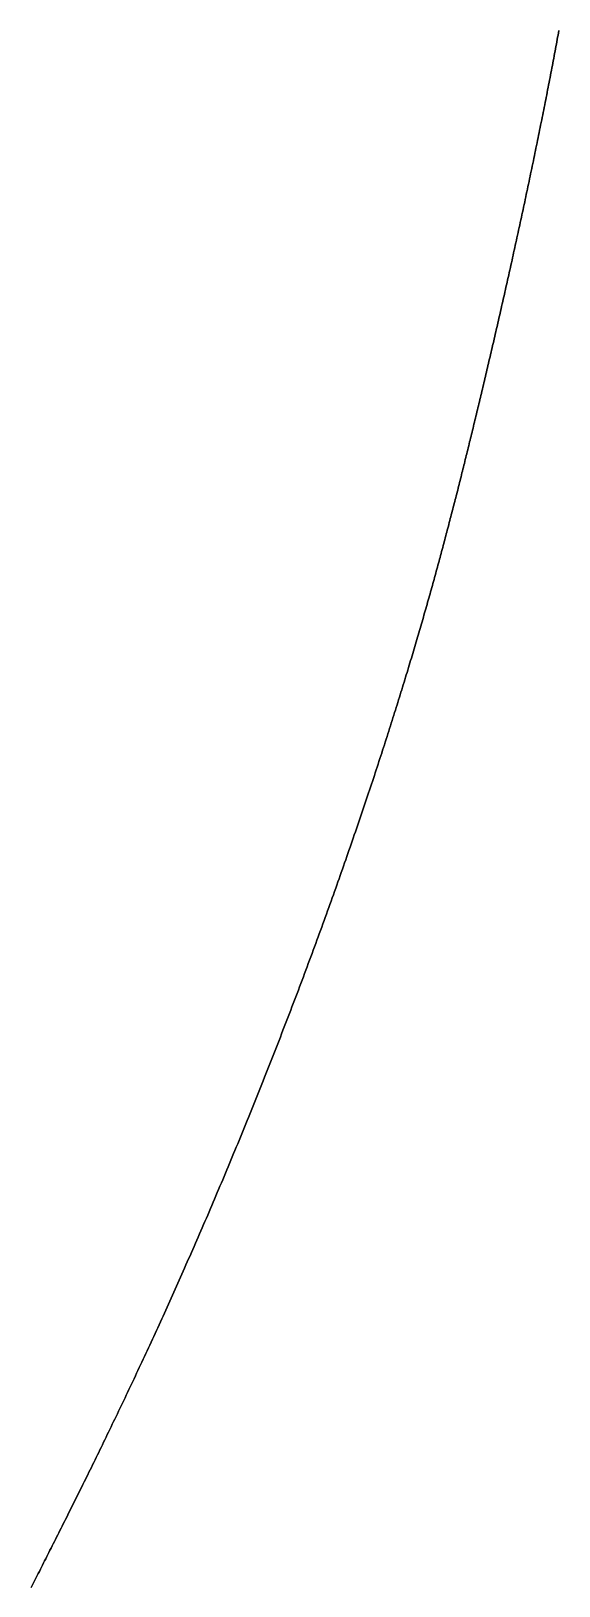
# Model space of a CAD drawing. Header units: inches. Extents: x 130170 to 284068, y 377793 to 804530.
# Drawn here: x 260680.9 to 260698.7, y 746766.7 to 746819.2 of the extents above; entities that cross this region are included whole.
import ezdxf

# ---------------------------------------------------------------- set-up
doc = ezdxf.new("R2010")
doc.units = ezdxf.units.IN
doc.header["$MEASUREMENT"] = 0
doc.layers.add('muni_il', color=7, linetype='Continuous')

msp = doc.modelspace()

# ---------------------------------------------------------------- linework, layer by layer
at = {"layer": 'muni_il'}
for points in [[(260680.901, 746766.593), (260680.936, 746766.661), (260680.97, 746766.729), (260681.005, 746766.797), (260681.04, 746766.866), (260681.075, 746766.935), (260681.11, 746767.004), (260681.145, 746767.073), (260681.18, 746767.143), (260681.216, 746767.213), (260681.251, 746767.284), (260681.287, 746767.354), (260681.323, 746767.425), (260681.359, 746767.496), (260681.395, 746767.568), (260681.431, 746767.639), (260681.467, 746767.711), (260681.504, 746767.783), (260681.54, 746767.856), (260681.577, 746767.929), (260681.614, 746768.002), (260681.651, 746768.075), (260681.688, 746768.149), (260681.725, 746768.223), (260681.763, 746768.297), (260681.8, 746768.372), (260681.838, 746768.446), (260681.876, 746768.522), (260681.913, 746768.597), (260681.951, 746768.673), (260681.99, 746768.749), (260682.028, 746768.825), (260682.066, 746768.901), (260682.105, 746768.978), (260682.143, 746769.055), (260682.182, 746769.133), (260682.221, 746769.21), (260682.259, 746769.288), (260682.299, 746769.367), (260682.338, 746769.445), (260682.377, 746769.524), (260682.416, 746769.603), (260682.456, 746769.683), (260682.496, 746769.762), (260682.535, 746769.842), (260682.575, 746769.923), (260682.615, 746770.003), (260682.655, 746770.084), (260682.695, 746770.166), (260682.736, 746770.247), (260682.776, 746770.329), (260682.816, 746770.411), (260682.857, 746770.493), (260682.898, 746770.576), (260682.939, 746770.659), (260682.98, 746770.742), (260683.02, 746770.826), (260683.062, 746770.91), (260683.103, 746770.994), (260683.144, 746771.079), (260683.186, 746771.163), (260683.227, 746771.248), (260683.269, 746771.334), (260683.31, 746771.419), (260683.352, 746771.505), (260683.394, 746771.592), (260683.436, 746771.678), (260683.478, 746771.765), (260683.52, 746771.852), (260683.563, 746771.939), (260683.605, 746772.027), (260683.647, 746772.115), (260683.69, 746772.204), (260683.733, 746772.292), (260683.775, 746772.381), (260683.818, 746772.47), (260683.861, 746772.56), (260683.904, 746772.65), (260683.947, 746772.74), (260683.99, 746772.83), (260684.033, 746772.921), (260684.077, 746773.012), (260684.12, 746773.103), (260684.163, 746773.194), (260684.207, 746773.286), (260684.251, 746773.378), (260684.294, 746773.471), (260684.338, 746773.563), (260684.382, 746773.656), (260684.426, 746773.75), (260684.47, 746773.843), (260684.514, 746773.937), (260684.558, 746774.031), (260684.602, 746774.126), (260684.646, 746774.22), (260684.69, 746774.316), (260684.735, 746774.411), (260684.779, 746774.506), (260684.824, 746774.602), (260684.868, 746774.698), (260684.913, 746774.795), (260684.958, 746774.891), (260685.002, 746774.988), (260685.047, 746775.086), (260685.092, 746775.183), (260685.137, 746775.281), (260685.182, 746775.379), (260685.227, 746775.477), (260685.272, 746775.576), (260685.317, 746775.675), (260685.362, 746775.774), (260685.407, 746775.874), (260685.453, 746775.973), (260685.498, 746776.073), (260685.543, 746776.174), (260685.589, 746776.274), (260685.634, 746776.375), (260685.679, 746776.476), (260685.725, 746776.577), (260685.771, 746776.679), (260685.816, 746776.781), (260685.862, 746776.883), (260685.907, 746776.985), (260685.953, 746777.088), (260685.999, 746777.191), (260686.045, 746777.294), (260686.09, 746777.397), (260686.136, 746777.501), (260686.182, 746777.605), (260686.228, 746777.709), (260686.274, 746777.813), (260686.32, 746777.918), (260686.366, 746778.022), (260686.412, 746778.127), (260686.458, 746778.233), (260686.503, 746778.338), (260686.549, 746778.444), (260686.596, 746778.55), (260686.641, 746778.656), (260686.688, 746778.762), (260686.734, 746778.869), (260686.78, 746778.976), (260686.826, 746779.083), (260686.872, 746779.19), (260686.918, 746779.298), (260686.964, 746779.405), (260687.01, 746779.513), (260687.056, 746779.621), (260687.102, 746779.73), (260687.149, 746779.838), (260687.195, 746779.947), (260687.241, 746780.056), (260687.287, 746780.165), (260687.333, 746780.274), (260687.379, 746780.383), (260687.425, 746780.493), (260687.471, 746780.603), (260687.517, 746780.713), (260687.563, 746780.823), (260687.609, 746780.933), (260687.655, 746781.043), (260687.701, 746781.154), (260687.747, 746781.265), (260687.793, 746781.376), (260687.839, 746781.487), (260687.885, 746781.598), (260687.93, 746781.709), (260687.976, 746781.821), (260688.022, 746781.932), (260688.068, 746782.044), (260688.114, 746782.156), (260688.159, 746782.268), (260688.205, 746782.38), (260688.25, 746782.492), (260688.296, 746782.604), (260688.342, 746782.717), (260688.387, 746782.829), (260688.432, 746782.942), (260688.478, 746783.055), (260688.523, 746783.167), (260688.568, 746783.28), (260688.614, 746783.393), (260688.659, 746783.506), (260688.704, 746783.619), (260688.749, 746783.732), (260688.794, 746783.846), (260688.839, 746783.959), (260688.883, 746784.072), (260688.928, 746784.185), (260688.973, 746784.299), (260689.018, 746784.412), (260689.062, 746784.526), (260689.107, 746784.639), (260689.151, 746784.753), (260689.195, 746784.866), (260689.24, 746784.98), (260689.284, 746785.094), (260689.328, 746785.207), (260689.372, 746785.321), (260689.416, 746785.434), (260689.46, 746785.548), (260689.503, 746785.661), (260689.547, 746785.775), (260689.591, 746785.888), (260689.634, 746786.002), (260689.678, 746786.115), (260689.721, 746786.229), (260689.764, 746786.342), (260689.807, 746786.455), (260689.85, 746786.568), (260689.893, 746786.682), (260689.936, 746786.795), (260689.978, 746786.908), (260690.021, 746787.021), (260690.063, 746787.133), (260690.105, 746787.246), (260690.148, 746787.359), (260690.19, 746787.471), (260690.232, 746787.584), (260690.273, 746787.696), (260690.315, 746787.808), (260690.357, 746787.921), (260690.398, 746788.033), (260690.439, 746788.144), (260690.481, 746788.256), (260690.522, 746788.368), (260690.563, 746788.479), (260690.603, 746788.59), (260690.644, 746788.701), (260690.685, 746788.812), (260690.725, 746788.923), (260690.765, 746789.034), (260690.805, 746789.144), (260690.845, 746789.254), (260690.885, 746789.364), (260690.925, 746789.474), (260690.964, 746789.584), (260691.003, 746789.693), (260691.043, 746789.803), (260691.082, 746789.912), (260691.121, 746790.02), (260691.159, 746790.129), (260691.198, 746790.237), (260691.236, 746790.345), (260691.275, 746790.453), (260691.312, 746790.561), (260691.351, 746790.668), (260691.388, 746790.775), (260691.426, 746790.882), (260691.463, 746790.989), (260691.501, 746791.095), (260691.538, 746791.201), (260691.575, 746791.307), (260691.611, 746791.413), (260691.648, 746791.518), (260691.684, 746791.623), (260691.721, 746791.728), (260691.757, 746791.832), (260691.793, 746791.936), (260691.828, 746792.04), (260691.864, 746792.143), (260691.899, 746792.246), (260691.934, 746792.349), (260691.969, 746792.452), (260692.004, 746792.554), (260692.039, 746792.656), (260692.073, 746792.757), (260692.108, 746792.859), (260692.142, 746792.96), (260692.176, 746793.06), (260692.209, 746793.16), (260692.243, 746793.26), (260692.276, 746793.36), (260692.31, 746793.459), (260692.343, 746793.558), (260692.375, 746793.656), (260692.408, 746793.754), (260692.44, 746793.852), (260692.473, 746793.949), (260692.505, 746794.047), (260692.537, 746794.143), (260692.568, 746794.239), (260692.6, 746794.335), (260692.631, 746794.431), (260692.662, 746794.526), (260692.693, 746794.621), (260692.724, 746794.715), (260692.754, 746794.809), (260692.785, 746794.903), (260692.815, 746794.996), (260692.845, 746795.089), (260692.875, 746795.182), (260692.904, 746795.274), (260692.934, 746795.366), (260692.963, 746795.457), (260692.992, 746795.548), (260693.021, 746795.639), (260693.05, 746795.729), (260693.078, 746795.819), (260693.107, 746795.908), (260693.135, 746795.997), (260693.163, 746796.086), (260693.19, 746796.174), (260693.218, 746796.262), (260693.246, 746796.349), (260693.273, 746796.436), (260693.3, 746796.523), (260693.327, 746796.609), (260693.353, 746796.695), (260693.38, 746796.781), (260693.406, 746796.866), (260693.432, 746796.951), (260693.458, 746797.035), (260693.484, 746797.119), (260693.51, 746797.203), (260693.535, 746797.286), (260693.56, 746797.369), (260693.586, 746797.451), (260693.611, 746797.534), (260693.635, 746797.615), (260693.66, 746797.697), (260693.684, 746797.778), (260693.709, 746797.858), (260693.733, 746797.939), (260693.757, 746798.019), (260693.781, 746798.098), (260693.804, 746798.177), (260693.828, 746798.256), (260693.851, 746798.335), (260693.874, 746798.413), (260693.897, 746798.49), (260693.92, 746798.568), (260693.943, 746798.645), (260693.965, 746798.722), (260693.988, 746798.798), (260694.01, 746798.874), (260694.032, 746798.95), (260694.054, 746799.025), (260694.076, 746799.1), (260694.098, 746799.175), (260694.119, 746799.25), (260694.141, 746799.324), (260694.162, 746799.398), (260694.183, 746799.471), (260694.204, 746799.545), (260694.225, 746799.617), (260694.246, 746799.69), (260694.266, 746799.762), (260694.287, 746799.835), (260694.307, 746799.906), (260694.327, 746799.978), (260694.347, 746800.049), (260694.367, 746800.12), (260694.387, 746800.191), (260694.407, 746800.261), (260694.427, 746800.332), (260694.446, 746800.401), (260694.466, 746800.471), (260694.485, 746800.541), (260694.504, 746800.61), (260694.523, 746800.679), (260694.542, 746800.748), (260694.561, 746800.816), (260694.58, 746800.885), (260694.599, 746800.953), (260694.617, 746801.021), (260694.636, 746801.089), (260694.654, 746801.156), (260694.673, 746801.223), (260694.691, 746801.291), (260694.709, 746801.358), (260694.727, 746801.424), (260694.745, 746801.491), (260694.763, 746801.558), (260694.781, 746801.624), (260694.798, 746801.69), (260694.816, 746801.756), (260694.834, 746801.822), (260694.851, 746801.888), (260694.869, 746801.954), (260694.886, 746802.019), (260694.904, 746802.084), (260694.921, 746802.15), (260694.938, 746802.215), (260694.955, 746802.28), (260694.972, 746802.345), (260694.99, 746802.41), (260695.007, 746802.475), (260695.023, 746802.539), (260695.04, 746802.604), (260695.057, 746802.669), (260695.074, 746802.733), (260695.091, 746802.798), (260695.107, 746802.862), (260695.124, 746802.926), (260695.141, 746802.991), (260695.157, 746803.055), (260695.174, 746803.119), (260695.19, 746803.184), (260695.207, 746803.248), (260695.223, 746803.312), (260695.24, 746803.376), (260695.256, 746803.44), (260695.273, 746803.505), (260695.289, 746803.569), (260695.305, 746803.633), (260695.322, 746803.697), (260695.338, 746803.762), (260695.354, 746803.826), (260695.371, 746803.89), (260695.387, 746803.955), (260695.403, 746804.019), (260695.419, 746804.084), (260695.435, 746804.148), (260695.452, 746804.213), (260695.468, 746804.277), (260695.484, 746804.342), (260695.5, 746804.407), (260695.516, 746804.472), (260695.533, 746804.537), (260695.549, 746804.602), (260695.565, 746804.667), (260695.581, 746804.732), (260695.597, 746804.798), (260695.614, 746804.863), (260695.63, 746804.929), (260695.646, 746804.995), (260695.662, 746805.06), (260695.679, 746805.126), (260695.695, 746805.192), (260695.711, 746805.259), (260695.727, 746805.325), (260695.744, 746805.391), (260695.76, 746805.458), (260695.776, 746805.525), (260695.793, 746805.592), (260695.809, 746805.659), (260695.825, 746805.726), (260695.842, 746805.794), (260695.858, 746805.861), (260695.874, 746805.929), (260695.891, 746805.997), (260695.907, 746806.065), (260695.924, 746806.134), (260695.94, 746806.202), (260695.957, 746806.271), (260695.974, 746806.34), (260695.99, 746806.409), (260696.007, 746806.478), (260696.024, 746806.548), (260696.04, 746806.617), (260696.057, 746806.687), (260696.074, 746806.757), (260696.091, 746806.828), (260696.107, 746806.898), (260696.124, 746806.969), (260696.141, 746807.04), (260696.158, 746807.111), (260696.175, 746807.183), (260696.192, 746807.254), (260696.209, 746807.326), (260696.226, 746807.398), (260696.243, 746807.471), (260696.261, 746807.543), (260696.278, 746807.616), (260696.295, 746807.689), (260696.312, 746807.762), (260696.329, 746807.836), (260696.347, 746807.91), (260696.364, 746807.984), (260696.381, 746808.058), (260696.399, 746808.132), (260696.416, 746808.207), (260696.434, 746808.282), (260696.451, 746808.357), (260696.469, 746808.433), (260696.486, 746808.508), (260696.504, 746808.584), (260696.522, 746808.66), (260696.54, 746808.737), (260696.557, 746808.813), (260696.575, 746808.89), (260696.593, 746808.967), (260696.611, 746809.045), (260696.629, 746809.122), (260696.646, 746809.2), (260696.664, 746809.278), (260696.682, 746809.356), (260696.7, 746809.435), (260696.718, 746809.514), (260696.736, 746809.593), (260696.754, 746809.672), (260696.773, 746809.752), (260696.791, 746809.831), (260696.809, 746809.911), (260696.827, 746809.991), (260696.845, 746810.072), (260696.864, 746810.153), (260696.882, 746810.233), (260696.9, 746810.314), (260696.919, 746810.396), (260696.937, 746810.477), (260696.955, 746810.559), (260696.974, 746810.641), (260696.992, 746810.723), (260697.011, 746810.805), (260697.029, 746810.888), (260697.048, 746810.97), (260697.066, 746811.053), (260697.085, 746811.136), (260697.103, 746811.22), (260697.122, 746811.303), (260697.14, 746811.387), (260697.159, 746811.471), (260697.177, 746811.555), (260697.196, 746811.639), (260697.215, 746811.723), (260697.233, 746811.808), (260697.252, 746811.892), (260697.27, 746811.977), (260697.289, 746812.062), (260697.308, 746812.147), (260697.326, 746812.232), (260697.345, 746812.318), (260697.364, 746812.403), (260697.382, 746812.489), (260697.401, 746812.575), (260697.419, 746812.661), (260697.438, 746812.747), (260697.457, 746812.833), (260697.475, 746812.919), (260697.494, 746813.005), (260697.512, 746813.092), (260697.531, 746813.178), (260697.55, 746813.265), (260697.568, 746813.351), (260697.587, 746813.438), (260697.605, 746813.525), (260697.624, 746813.612), (260697.642, 746813.699), (260697.661, 746813.785), (260697.679, 746813.872), (260697.697, 746813.959), (260697.716, 746814.046), (260697.734, 746814.133), (260697.752, 746814.221), (260697.771, 746814.307), (260697.789, 746814.395), (260697.807, 746814.482), (260697.825, 746814.569), (260697.843, 746814.656), (260697.861, 746814.743), (260697.88, 746814.83), (260697.898, 746814.917), (260697.916, 746815.004), (260697.934, 746815.091), (260697.951, 746815.177), (260697.969, 746815.264), (260697.987, 746815.351), (260698.005, 746815.438), (260698.022, 746815.524), (260698.04, 746815.611), (260698.058, 746815.697), (260698.075, 746815.783), (260698.093, 746815.869), (260698.11, 746815.955), (260698.127, 746816.041), (260698.145, 746816.127), (260698.162, 746816.213), (260698.179, 746816.299), (260698.196, 746816.384), (260698.213, 746816.469), (260698.23, 746816.554), (260698.247, 746816.639), (260698.264, 746816.724), (260698.281, 746816.809), (260698.297, 746816.893), (260698.314, 746816.977), (260698.331, 746817.061), (260698.347, 746817.145), (260698.363, 746817.229), (260698.38, 746817.312), (260698.396, 746817.396), (260698.412, 746817.479), (260698.428, 746817.561), (260698.444, 746817.644), (260698.46, 746817.726), (260698.476, 746817.808), (260698.491, 746817.89), (260698.507, 746817.972), (260698.523, 746818.053), (260698.538, 746818.134), (260698.553, 746818.215), (260698.569, 746818.295), (260698.584, 746818.376), (260698.599, 746818.456), (260698.614, 746818.535), (260698.629, 746818.615), (260698.643, 746818.694), (260698.658, 746818.773), (260698.673, 746818.851), (260698.687, 746818.929), (260698.702, 746819.007), (260698.716, 746819.085), (260698.73, 746819.162), (260698.744, 746819.239)], [(260698.744, 746819.239), (260698.73, 746819.162), (260698.716, 746819.085), (260698.702, 746819.007), (260698.687, 746818.929), (260698.673, 746818.851), (260698.658, 746818.773), (260698.643, 746818.694), (260698.629, 746818.615), (260698.614, 746818.535), (260698.599, 746818.456), (260698.584, 746818.376), (260698.569, 746818.295), (260698.553, 746818.215), (260698.538, 746818.134), (260698.523, 746818.053), (260698.507, 746817.972), (260698.491, 746817.89), (260698.476, 746817.808), (260698.46, 746817.726), (260698.444, 746817.644), (260698.428, 746817.561), (260698.412, 746817.479), (260698.396, 746817.396), (260698.38, 746817.312), (260698.363, 746817.229), (260698.347, 746817.145), (260698.331, 746817.061), (260698.314, 746816.977), (260698.297, 746816.893), (260698.281, 746816.809), (260698.264, 746816.724), (260698.247, 746816.639), (260698.23, 746816.554), (260698.213, 746816.469), (260698.196, 746816.384), (260698.179, 746816.299), (260698.162, 746816.213), (260698.145, 746816.127), (260698.127, 746816.041), (260698.11, 746815.955), (260698.093, 746815.869), (260698.075, 746815.783), (260698.058, 746815.697), (260698.04, 746815.611), (260698.022, 746815.524), (260698.005, 746815.438), (260697.987, 746815.351), (260697.969, 746815.264), (260697.951, 746815.177), (260697.934, 746815.091), (260697.916, 746815.004), (260697.898, 746814.917), (260697.88, 746814.83), (260697.861, 746814.743), (260697.843, 746814.656), (260697.825, 746814.569), (260697.807, 746814.482), (260697.789, 746814.395), (260697.771, 746814.307), (260697.752, 746814.221), (260697.734, 746814.133), (260697.716, 746814.046), (260697.697, 746813.959), (260697.679, 746813.872), (260697.661, 746813.785), (260697.642, 746813.699), (260697.624, 746813.612), (260697.605, 746813.525), (260697.587, 746813.438), (260697.568, 746813.351), (260697.55, 746813.265), (260697.531, 746813.178), (260697.512, 746813.092), (260697.494, 746813.005), (260697.475, 746812.919), (260697.457, 746812.833), (260697.438, 746812.747), (260697.419, 746812.661), (260697.401, 746812.575), (260697.382, 746812.489), (260697.364, 746812.403), (260697.345, 746812.318), (260697.326, 746812.232), (260697.308, 746812.147), (260697.289, 746812.062), (260697.27, 746811.977), (260697.252, 746811.892), (260697.233, 746811.808), (260697.215, 746811.723), (260697.196, 746811.639), (260697.177, 746811.555), (260697.159, 746811.471), (260697.14, 746811.387), (260697.122, 746811.303), (260697.103, 746811.22), (260697.085, 746811.136), (260697.066, 746811.053), (260697.048, 746810.97), (260697.029, 746810.888), (260697.011, 746810.805), (260696.992, 746810.723), (260696.974, 746810.641), (260696.955, 746810.559), (260696.937, 746810.477), (260696.919, 746810.396), (260696.9, 746810.314), (260696.882, 746810.233), (260696.864, 746810.153), (260696.845, 746810.072), (260696.827, 746809.991), (260696.809, 746809.911), (260696.791, 746809.831), (260696.773, 746809.752), (260696.754, 746809.672), (260696.736, 746809.593), (260696.718, 746809.514), (260696.7, 746809.435), (260696.682, 746809.356), (260696.664, 746809.278), (260696.646, 746809.2), (260696.629, 746809.122), (260696.611, 746809.045), (260696.593, 746808.967), (260696.575, 746808.89), (260696.557, 746808.813), (260696.54, 746808.737), (260696.522, 746808.66), (260696.504, 746808.584), (260696.486, 746808.508), (260696.469, 746808.433), (260696.451, 746808.357), (260696.434, 746808.282), (260696.416, 746808.207), (260696.399, 746808.132), (260696.381, 746808.058), (260696.364, 746807.984), (260696.347, 746807.91), (260696.329, 746807.836), (260696.312, 746807.762), (260696.295, 746807.689), (260696.278, 746807.616), (260696.261, 746807.543), (260696.243, 746807.471), (260696.226, 746807.398), (260696.209, 746807.326), (260696.192, 746807.254), (260696.175, 746807.183), (260696.158, 746807.111), (260696.141, 746807.04), (260696.124, 746806.969), (260696.107, 746806.898), (260696.091, 746806.828), (260696.074, 746806.757), (260696.057, 746806.687), (260696.04, 746806.617), (260696.024, 746806.548), (260696.007, 746806.478), (260695.99, 746806.409), (260695.974, 746806.34), (260695.957, 746806.271), (260695.94, 746806.202), (260695.924, 746806.134), (260695.907, 746806.065), (260695.891, 746805.997), (260695.874, 746805.929), (260695.858, 746805.861), (260695.842, 746805.794), (260695.825, 746805.726), (260695.809, 746805.659), (260695.793, 746805.592), (260695.776, 746805.525), (260695.76, 746805.458), (260695.744, 746805.391), (260695.727, 746805.325), (260695.711, 746805.259), (260695.695, 746805.192), (260695.679, 746805.126), (260695.662, 746805.06), (260695.646, 746804.995), (260695.63, 746804.929), (260695.614, 746804.863), (260695.597, 746804.798), (260695.581, 746804.732), (260695.565, 746804.667), (260695.549, 746804.602), (260695.533, 746804.537), (260695.516, 746804.472), (260695.5, 746804.407), (260695.484, 746804.342), (260695.468, 746804.277), (260695.452, 746804.213), (260695.435, 746804.148), (260695.419, 746804.084), (260695.403, 746804.019), (260695.387, 746803.955), (260695.371, 746803.89), (260695.354, 746803.826), (260695.338, 746803.762), (260695.322, 746803.697), (260695.305, 746803.633), (260695.289, 746803.569), (260695.273, 746803.505), (260695.256, 746803.44), (260695.24, 746803.376), (260695.223, 746803.312), (260695.207, 746803.248), (260695.19, 746803.184), (260695.174, 746803.119), (260695.157, 746803.055), (260695.141, 746802.991), (260695.124, 746802.926), (260695.107, 746802.862), (260695.091, 746802.798), (260695.074, 746802.733), (260695.057, 746802.669), (260695.04, 746802.604), (260695.023, 746802.539), (260695.007, 746802.475), (260694.99, 746802.41), (260694.972, 746802.345), (260694.955, 746802.28), (260694.938, 746802.215), (260694.921, 746802.15), (260694.904, 746802.084), (260694.886, 746802.019), (260694.869, 746801.954), (260694.851, 746801.888), (260694.834, 746801.822), (260694.816, 746801.756), (260694.798, 746801.69), (260694.781, 746801.624), (260694.763, 746801.558), (260694.745, 746801.491), (260694.727, 746801.424), (260694.709, 746801.358), (260694.691, 746801.291), (260694.673, 746801.223), (260694.654, 746801.156), (260694.636, 746801.089), (260694.617, 746801.021), (260694.599, 746800.953), (260694.58, 746800.885), (260694.561, 746800.816), (260694.542, 746800.748), (260694.523, 746800.679), (260694.504, 746800.61), (260694.485, 746800.541), (260694.466, 746800.471), (260694.446, 746800.401), (260694.427, 746800.332), (260694.407, 746800.261), (260694.387, 746800.191), (260694.367, 746800.12), (260694.347, 746800.049), (260694.327, 746799.978), (260694.307, 746799.906), (260694.287, 746799.835), (260694.266, 746799.762), (260694.246, 746799.69), (260694.225, 746799.617), (260694.204, 746799.545), (260694.183, 746799.471), (260694.162, 746799.398), (260694.141, 746799.324), (260694.119, 746799.25), (260694.098, 746799.175), (260694.076, 746799.1), (260694.054, 746799.025), (260694.032, 746798.95), (260694.01, 746798.874), (260693.988, 746798.798), (260693.965, 746798.722), (260693.943, 746798.645), (260693.92, 746798.568), (260693.897, 746798.49), (260693.874, 746798.413), (260693.851, 746798.335), (260693.828, 746798.256), (260693.804, 746798.177), (260693.781, 746798.098), (260693.757, 746798.019), (260693.733, 746797.939), (260693.709, 746797.858), (260693.684, 746797.778), (260693.66, 746797.697), (260693.635, 746797.615), (260693.611, 746797.534), (260693.586, 746797.451), (260693.56, 746797.369), (260693.535, 746797.286), (260693.51, 746797.203), (260693.484, 746797.119), (260693.458, 746797.035), (260693.432, 746796.951), (260693.406, 746796.866), (260693.38, 746796.781), (260693.353, 746796.695), (260693.327, 746796.609), (260693.3, 746796.523), (260693.273, 746796.436), (260693.246, 746796.349), (260693.218, 746796.262), (260693.19, 746796.174), (260693.163, 746796.086), (260693.135, 746795.997), (260693.107, 746795.908), (260693.078, 746795.819), (260693.05, 746795.729), (260693.021, 746795.639), (260692.992, 746795.548), (260692.963, 746795.457), (260692.934, 746795.366), (260692.904, 746795.274), (260692.875, 746795.182), (260692.845, 746795.089), (260692.815, 746794.996), (260692.785, 746794.903), (260692.754, 746794.809), (260692.724, 746794.715), (260692.693, 746794.621), (260692.662, 746794.526), (260692.631, 746794.431), (260692.6, 746794.335), (260692.568, 746794.239), (260692.537, 746794.143), (260692.505, 746794.047), (260692.473, 746793.949), (260692.44, 746793.852), (260692.408, 746793.754), (260692.375, 746793.656), (260692.343, 746793.558), (260692.31, 746793.459), (260692.276, 746793.36), (260692.243, 746793.26), (260692.209, 746793.16), (260692.176, 746793.06), (260692.142, 746792.96), (260692.108, 746792.859), (260692.073, 746792.757), (260692.039, 746792.656), (260692.004, 746792.554), (260691.969, 746792.452), (260691.934, 746792.349), (260691.899, 746792.246), (260691.864, 746792.143), (260691.828, 746792.04), (260691.793, 746791.936), (260691.757, 746791.832), (260691.721, 746791.728), (260691.684, 746791.623), (260691.648, 746791.518), (260691.611, 746791.413), (260691.575, 746791.307), (260691.538, 746791.201), (260691.501, 746791.095), (260691.463, 746790.989), (260691.426, 746790.882), (260691.388, 746790.775), (260691.351, 746790.668), (260691.312, 746790.561), (260691.275, 746790.453), (260691.236, 746790.345), (260691.198, 746790.237), (260691.159, 746790.129), (260691.121, 746790.02), (260691.082, 746789.912), (260691.043, 746789.803), (260691.003, 746789.693), (260690.964, 746789.584), (260690.925, 746789.474), (260690.885, 746789.364), (260690.845, 746789.254), (260690.805, 746789.144), (260690.765, 746789.034), (260690.725, 746788.923), (260690.685, 746788.812), (260690.644, 746788.701), (260690.603, 746788.59), (260690.563, 746788.479), (260690.522, 746788.368), (260690.481, 746788.256), (260690.439, 746788.144), (260690.398, 746788.033), (260690.357, 746787.921), (260690.315, 746787.808), (260690.273, 746787.696), (260690.232, 746787.584), (260690.19, 746787.471), (260690.148, 746787.359), (260690.105, 746787.246), (260690.063, 746787.133), (260690.021, 746787.021), (260689.978, 746786.908), (260689.936, 746786.795), (260689.893, 746786.682), (260689.85, 746786.568), (260689.807, 746786.455), (260689.764, 746786.342), (260689.721, 746786.229), (260689.678, 746786.115), (260689.634, 746786.002), (260689.591, 746785.888), (260689.547, 746785.775), (260689.503, 746785.661), (260689.46, 746785.548), (260689.416, 746785.434), (260689.372, 746785.321), (260689.328, 746785.207), (260689.284, 746785.094), (260689.24, 746784.98), (260689.195, 746784.866), (260689.151, 746784.753), (260689.107, 746784.639), (260689.062, 746784.526), (260689.018, 746784.412), (260688.973, 746784.299), (260688.928, 746784.185), (260688.883, 746784.072), (260688.839, 746783.959), (260688.794, 746783.846), (260688.749, 746783.732), (260688.704, 746783.619), (260688.659, 746783.506), (260688.614, 746783.393), (260688.568, 746783.28), (260688.523, 746783.167), (260688.478, 746783.055), (260688.432, 746782.942), (260688.387, 746782.829), (260688.342, 746782.717), (260688.296, 746782.604), (260688.25, 746782.492), (260688.205, 746782.38), (260688.159, 746782.268), (260688.114, 746782.156), (260688.068, 746782.044), (260688.022, 746781.932), (260687.976, 746781.821), (260687.93, 746781.709), (260687.885, 746781.598), (260687.839, 746781.487), (260687.793, 746781.376), (260687.747, 746781.265), (260687.701, 746781.154), (260687.655, 746781.043), (260687.609, 746780.933), (260687.563, 746780.823), (260687.517, 746780.713), (260687.471, 746780.603), (260687.425, 746780.493), (260687.379, 746780.383), (260687.333, 746780.274), (260687.287, 746780.165), (260687.241, 746780.056), (260687.195, 746779.947), (260687.149, 746779.838), (260687.102, 746779.73), (260687.056, 746779.621), (260687.01, 746779.513), (260686.964, 746779.405), (260686.918, 746779.298), (260686.872, 746779.19), (260686.826, 746779.083), (260686.78, 746778.976), (260686.734, 746778.869), (260686.688, 746778.762), (260686.641, 746778.656), (260686.596, 746778.55), (260686.549, 746778.444), (260686.503, 746778.338), (260686.458, 746778.233), (260686.412, 746778.127), (260686.366, 746778.022), (260686.32, 746777.918), (260686.274, 746777.813), (260686.228, 746777.709), (260686.182, 746777.605), (260686.136, 746777.501), (260686.09, 746777.397), (260686.045, 746777.294), (260685.999, 746777.191), (260685.953, 746777.088), (260685.907, 746776.985), (260685.862, 746776.883), (260685.816, 746776.781), (260685.771, 746776.679), (260685.725, 746776.577), (260685.679, 746776.476), (260685.634, 746776.375), (260685.589, 746776.274), (260685.543, 746776.174), (260685.498, 746776.073), (260685.453, 746775.973), (260685.407, 746775.874), (260685.362, 746775.774), (260685.317, 746775.675), (260685.272, 746775.576), (260685.227, 746775.477), (260685.182, 746775.379), (260685.137, 746775.281), (260685.092, 746775.183), (260685.047, 746775.086), (260685.002, 746774.988), (260684.958, 746774.891), (260684.913, 746774.795), (260684.868, 746774.698), (260684.824, 746774.602), (260684.779, 746774.506), (260684.735, 746774.411), (260684.69, 746774.316), (260684.646, 746774.22), (260684.602, 746774.126), (260684.558, 746774.031), (260684.514, 746773.937), (260684.47, 746773.843), (260684.426, 746773.75), (260684.382, 746773.656), (260684.338, 746773.563), (260684.294, 746773.471), (260684.251, 746773.378), (260684.207, 746773.286), (260684.163, 746773.194), (260684.12, 746773.103), (260684.077, 746773.012), (260684.033, 746772.921), (260683.99, 746772.83), (260683.947, 746772.74), (260683.904, 746772.65), (260683.861, 746772.56), (260683.818, 746772.47), (260683.775, 746772.381), (260683.733, 746772.292), (260683.69, 746772.204), (260683.647, 746772.115), (260683.605, 746772.027), (260683.563, 746771.939), (260683.52, 746771.852), (260683.478, 746771.765), (260683.436, 746771.678), (260683.394, 746771.592), (260683.352, 746771.505), (260683.31, 746771.419), (260683.269, 746771.334), (260683.227, 746771.248), (260683.186, 746771.163), (260683.144, 746771.079), (260683.103, 746770.994), (260683.062, 746770.91), (260683.02, 746770.826), (260682.98, 746770.742), (260682.939, 746770.659), (260682.898, 746770.576), (260682.857, 746770.493), (260682.816, 746770.411), (260682.776, 746770.329), (260682.736, 746770.247), (260682.695, 746770.166), (260682.655, 746770.084), (260682.615, 746770.003), (260682.575, 746769.923), (260682.535, 746769.842), (260682.496, 746769.762), (260682.456, 746769.683), (260682.416, 746769.603), (260682.377, 746769.524), (260682.338, 746769.445), (260682.299, 746769.367), (260682.259, 746769.288), (260682.221, 746769.21), (260682.182, 746769.133), (260682.143, 746769.055), (260682.105, 746768.978), (260682.066, 746768.901), (260682.028, 746768.825), (260681.99, 746768.749), (260681.951, 746768.673), (260681.913, 746768.597), (260681.876, 746768.522), (260681.838, 746768.446), (260681.8, 746768.372), (260681.763, 746768.297), (260681.725, 746768.223), (260681.688, 746768.149), (260681.651, 746768.075), (260681.614, 746768.002), (260681.577, 746767.929), (260681.54, 746767.856), (260681.504, 746767.783), (260681.467, 746767.711), (260681.431, 746767.639), (260681.395, 746767.568), (260681.359, 746767.496), (260681.323, 746767.425), (260681.287, 746767.354), (260681.251, 746767.284), (260681.216, 746767.213), (260681.18, 746767.143), (260681.145, 746767.073), (260681.11, 746767.004), (260681.075, 746766.935), (260681.04, 746766.866), (260681.005, 746766.797), (260680.97, 746766.729), (260680.936, 746766.661), (260680.901, 746766.593)]]:
    msp.add_lwpolyline(points, dxfattribs=at)

doc.saveas('drawing.dxf')
